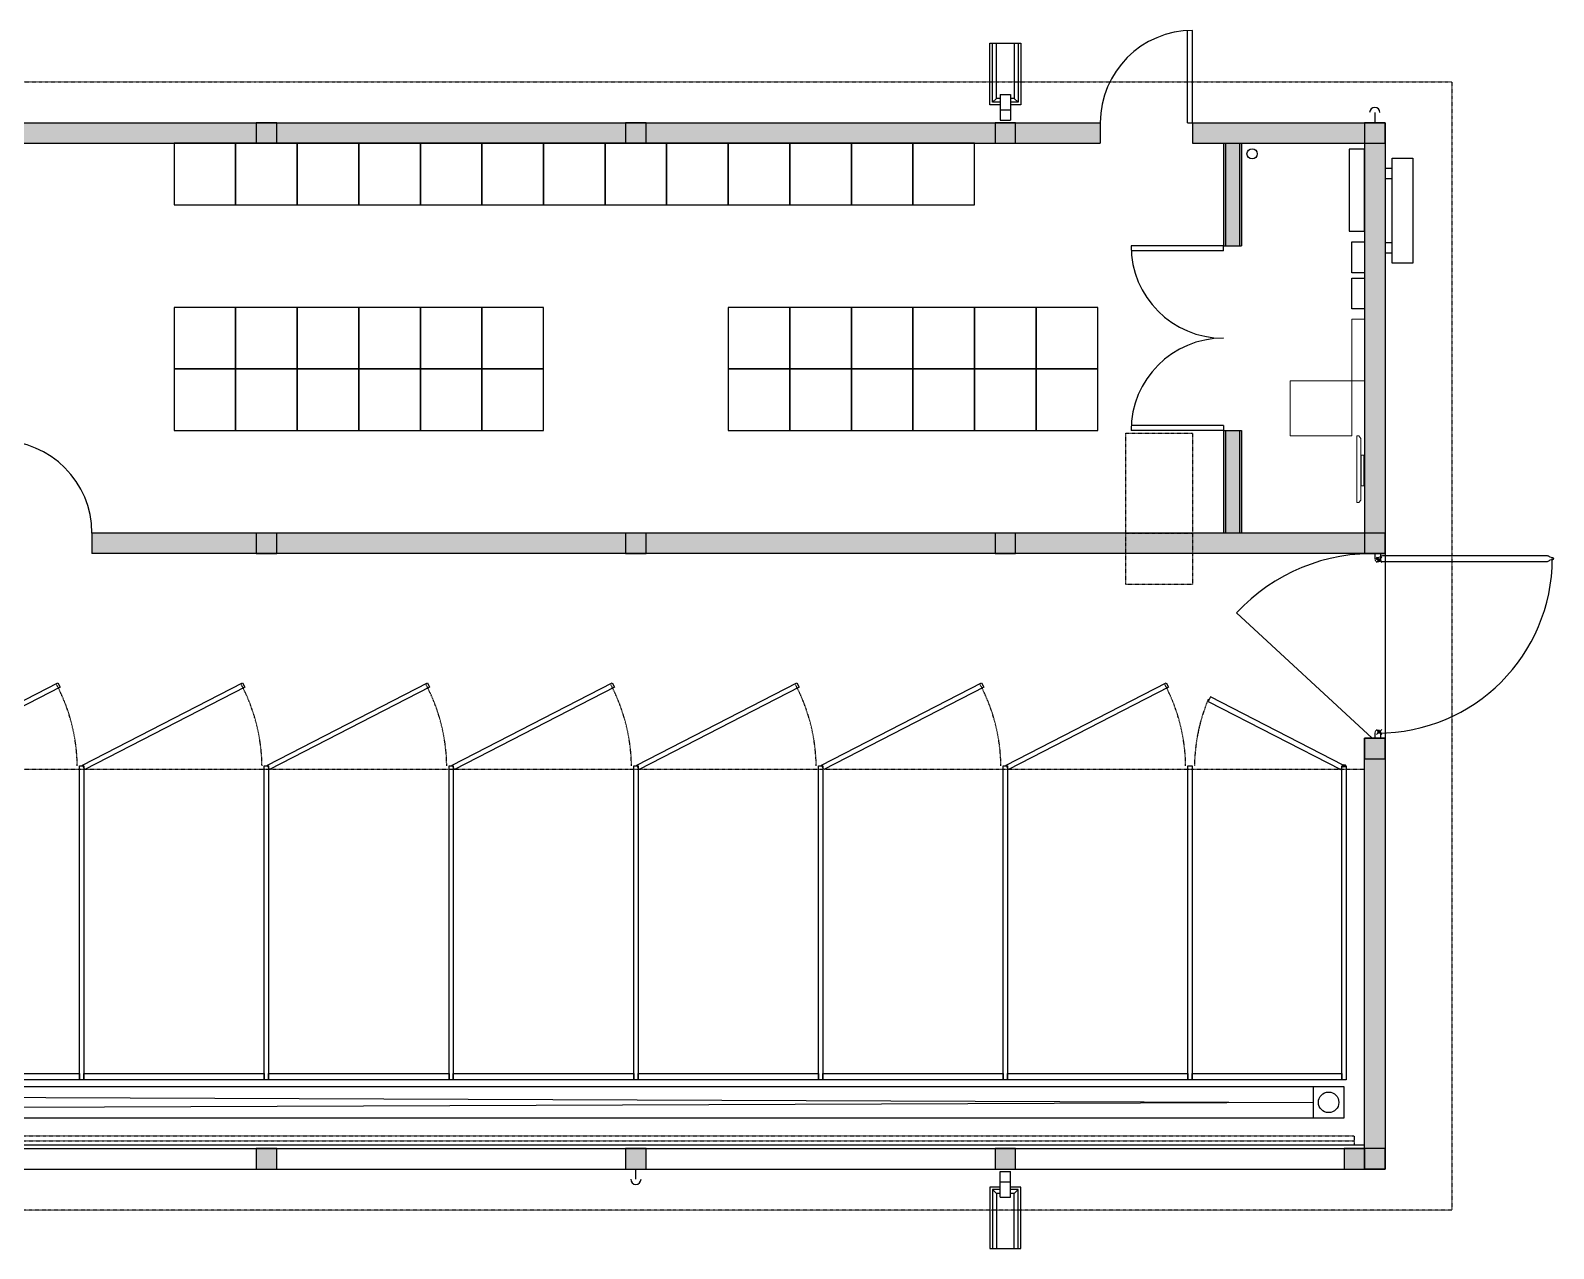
# Model space of a CAD drawing. Header units: inches. Extents: x -625442 to 34963, y -27993 to 66986.
# Drawn here: x -325806 to -325213, y 32348 to 32823 of the extents above; entities that cross this region are included whole.
import ezdxf

# ---------------------------------------------------------------- set-up
doc = ezdxf.new("R2010")
doc.units = ezdxf.units.IN
doc.header["$LTSCALE"] = 0.5
doc.header["$MEASUREMENT"] = 0
doc.header["$PDMODE"] = 35
doc.linetypes.add('HIDDEN', pattern=[0.375, 0.25, -0.125])
for name, color, linetype in [('0-TEXT', 30, 'Continuous'), ('A-ANNO-SYMB', 254, 'Continuous'), ('A-ANNO-TEXT', 30, 'Continuous'), ('A-BLDG-ELEV-HIDN', 252, 'HIDDEN'), ('A-DOOR', 51, 'Continuous'), ('A-FLOR-BELO-LGHT', 143, 'Continuous'), ('A-FLOR-BELO-MEDM', 145, 'Continuous'), ('A-FLOR-LVLM', 145, 'Continuous'), ('A-WALL-OTLN', 90, 'Continuous'), ('D-OUTLINE-MED.', 113, 'Continuous'), ('E-HATCH 30', 7, 'Continuous'), ('P-FURNITURE', 201, 'Continuous')]:
    doc.layers.add(name, color=color, linetype=linetype)
doc.layers.add('E-DATA', color=2, linetype='Continuous', lineweight=9)
doc.styles.get("Standard").update_dxf_attribs({"font": 'Arial.ttf'})

# ---------------------------------------------------------------- blocks, each defined once
blk = doc.blocks.new('RSWMBM')
blk.add_line((-8.1, -8.7), (8.3, -8.7))
blk.add_point((0, 0))
blk.add_text('U', height=12, rotation=180).set_placement((4.2, 3.4))
blk = doc.blocks.new('ME3-Grounding_Bar-Surface_Mount - 12_X4_ Ground Buss-2356597-BUILDING 7 - ELECTRICAL PLAN')
at = {"layer": 'E-DATA'}
for p, q in [((5711.41, 982.22), (5723.41, 982.22)), ((5711.41, 981.22), (5711.41, 982.22)), ((5723.41, 981.22), (5711.41, 981.22)), ((5723.41, 982.22), (5723.41, 981.22))]:
    blk.add_line(p, q, dxfattribs=at)

msp = doc.modelspace()

# ---------------------------------------------------------------- hatches: boundary and pattern name
at = {"layer": 'A-ANNO-SYMB', "ltscale": 0.5}
h = msp.add_hatch(color=256, dxfattribs=at)
h.dxf.hatch_style = 1
h.paths.add_polyline_path([(-326862.25266, 32626.58712), (-326870.25266, 32626.58712), (-326870.25266, 32618.58712), (-326865.60701, 32618.58712), (-326862.25266, 32618.58712)])
h.paths.add_polyline_path([(-326862.25266, 32546.58712), (-326870.25266, 32546.58712), (-326870.25266, 32538.58712), (-326862.25266, 32538.58712)])
h.paths.add_polyline_path([(-326870.25266, 32778.58711), (-326862.25266, 32778.58711), (-326862.25266, 32786.58711), (-326870.25266, 32786.58711)])
h.paths.add_polyline_path([(-326726.25266, 32778.58711), (-326718.25266, 32778.58711), (-326718.25266, 32786.58711), (-326726.25266, 32786.58711)])
h.paths.add_polyline_path([(-326582.25266, 32778.58711), (-326574.25266, 32778.58711), (-326574.25266, 32786.58711), (-326582.25266, 32786.58711)])
h.paths.add_polyline_path([(-326438.25266, 32778.58711), (-326430.25266, 32778.58711), (-326430.25266, 32786.58711), (-326438.25266, 32786.58711)])
h.paths.add_polyline_path([(-326294.25266, 32778.58711), (-326286.25266, 32778.58711), (-326286.25266, 32786.58711), (-326294.25266, 32786.58711)])
h.paths.add_polyline_path([(-326150.25266, 32778.58711), (-326142.25266, 32778.58711), (-326142.25266, 32786.58711), (-326150.25266, 32786.58711)])
h.paths.add_polyline_path([(-326006.25266, 32778.58711), (-325998.25266, 32778.58711), (-325998.25266, 32786.58711), (-326006.25266, 32786.58711)])
h.paths.add_polyline_path([(-325862.25266, 32778.58711), (-325854.25266, 32778.58711), (-325854.25266, 32786.58711), (-325862.25266, 32786.58711)])
h.paths.add_polyline_path([(-325718.25266, 32778.58711), (-325710.25266, 32778.58711), (-325710.25266, 32786.58711), (-325718.25266, 32786.58711)], flags=17)
h.paths.add_polyline_path([(-325574.25266, 32778.58711), (-325566.25266, 32778.58711), (-325566.25266, 32786.58711), (-325574.25266, 32786.58711)], flags=17)
h.paths.add_polyline_path([(-325430.25266, 32778.58711), (-325422.25266, 32778.58711), (-325422.25266, 32786.58711), (-325430.25266, 32786.58711)], flags=17)
h.paths.add_polyline_path([(-325286.25266, 32778.58711), (-325278.25266, 32778.58711), (-325278.25266, 32786.58711), (-325286.25266, 32786.58711)], flags=17)
h.paths.add_polyline_path([(-325286.25266, 32378.58711), (-325278.25266, 32378.58711), (-325278.25266, 32386.58711), (-325286.25266, 32386.58711)])
h.paths.add_polyline_path([(-325430.25266, 32378.58711), (-325422.25266, 32378.58711), (-325422.25266, 32386.58711), (-325430.25266, 32386.58711)])
h.paths.add_polyline_path([(-325574.25266, 32378.58711), (-325566.25266, 32378.58711), (-325566.25266, 32386.58711), (-325574.25266, 32386.58711)])
h.paths.add_polyline_path([(-325718.25266, 32378.58711), (-325710.25266, 32378.58711), (-325710.25266, 32386.58711), (-325718.25266, 32386.58711)])
h.paths.add_polyline_path([(-326006.25266, 32378.58711), (-325998.25266, 32378.58711), (-325998.25266, 32386.58711), (-326006.25266, 32386.58711)])
h.paths.add_polyline_path([(-325862.25266, 32378.58711), (-325854.25266, 32378.58711), (-325854.25266, 32386.58711), (-325862.25266, 32386.58711)])
h.paths.add_polyline_path([(-326294.25266, 32378.58711), (-326286.25266, 32378.58711), (-326286.25266, 32386.58711), (-326294.25266, 32386.58711)])
h.paths.add_polyline_path([(-326150.25266, 32378.58711), (-326142.25266, 32378.58711), (-326142.25266, 32386.58711), (-326150.25266, 32386.58711)])
h.paths.add_polyline_path([(-326438.25266, 32378.58711), (-326430.25266, 32378.58711), (-326430.25266, 32386.58711), (-326438.25266, 32386.58711)])
h.paths.add_polyline_path([(-326726.25266, 32378.58711), (-326718.25266, 32378.58711), (-326718.25266, 32386.58711), (-326726.25266, 32386.58711)])
h.paths.add_polyline_path([(-326582.25266, 32378.58711), (-326574.25266, 32378.58711), (-326574.25266, 32386.58711), (-326582.25266, 32386.58711)])
h.paths.add_polyline_path([(-326870.25266, 32378.58711), (-326862.25266, 32378.58711), (-326862.25266, 32386.58711), (-326870.25266, 32386.58711)])
h.paths.add_polyline_path([(-325286.25266, 32538.58712), (-325278.25266, 32538.58712), (-325278.25266, 32546.58712), (-325286.25266, 32546.58712)])
h.paths.add_polyline_path([(-325286.25266, 32618.58712), (-325278.25266, 32618.58712), (-325278.25266, 32626.58712), (-325286.25266, 32626.58712)])
h.paths.add_polyline_path([(-325718.25266, 32618.58712), (-325710.25266, 32618.58712), (-325710.25266, 32626.58712), (-325718.25266, 32626.58712)])
h.paths.add_polyline_path([(-325574.25266, 32618.58712), (-325566.25266, 32618.58712), (-325566.25266, 32626.58712), (-325574.25266, 32626.58712)])
h.paths.add_polyline_path([(-325430.25266, 32618.58712), (-325422.25266, 32618.58712), (-325422.25266, 32626.58712), (-325430.25266, 32626.58712)])
h.paths.add_polyline_path([(-325862.25266, 32618.58749), (-325854.25266, 32618.58749), (-325854.25266, 32626.58749), (-325862.25266, 32626.58749)])
h.paths.add_polyline_path([(-326862.25266, 32778.58712), (-326854.25266, 32778.58712), (-326854.25266, 32786.58712), (-326862.25266, 32786.58712)])
h.paths.add_polyline_path([(-326862.25266, 32378.58712), (-326854.25266, 32378.58712), (-326854.25266, 32386.58712), (-326862.25266, 32386.58712)])
h.paths.add_polyline_path([(-325294.25266, 32378.58712), (-325286.25266, 32378.58712), (-325286.25266, 32386.58712), (-325294.25266, 32386.58712)])
h.paths.add_polyline_path([(-325870.25266, 32778.58712), (-325862.25266, 32778.58712), (-325862.25266, 32786.58712), (-325870.25266, 32786.58712)])
h = msp.add_hatch(color=256, dxfattribs=at)
h.dxf.hatch_style = 1
h.paths.add_polyline_path([(-325718.25266, 32786.58712), (-325854.25266, 32786.58712), (-325854.25266, 32778.58712), (-325718.25266, 32778.58712)])
h = msp.add_hatch(color=256, dxfattribs=at)
h.dxf.hatch_style = 1
h.paths.add_polyline_path([(-325574.25266, 32786.58712), (-325710.25266, 32786.58712), (-325710.25266, 32778.58712), (-325574.25266, 32778.58712)])
h = msp.add_hatch(color=256, dxfattribs=at)
h.dxf.hatch_style = 1
h.paths.add_polyline_path([(-325430.25266, 32786.58712), (-325566.25266, 32786.58712), (-325566.25266, 32778.58712), (-325430.25266, 32778.58712)])
h = msp.add_hatch(color=256, dxfattribs=at)
h.dxf.hatch_style = 1
h.paths.add_polyline_path([(-325389.25266, 32786.58712), (-325422.25266, 32786.58712), (-325422.25266, 32778.58712), (-325389.25266, 32778.58712)])
h = msp.add_hatch(color=256, dxfattribs=at)
h.dxf.hatch_style = 1
h.paths.add_polyline_path([(-325286.25266, 32786.58712), (-325353.25266, 32786.58712), (-325353.25266, 32778.58712), (-325286.25266, 32778.58712)])
h = msp.add_hatch(color=256, dxfattribs=at)
h.dxf.hatch_style = 1
h.paths.add_polyline_path([(-325718.25266, 32626.58712), (-325782.25266, 32626.58712), (-325782.25266, 32618.58712), (-325718.25266, 32618.58712)])
h.paths.add_polyline_path([(-325278.25266, 32778.58712), (-325286.25266, 32778.58712), (-325286.25266, 32626.58712), (-325278.25266, 32626.58712)])
h.paths.add_polyline_path([(-326870.25266, 32626.58712), (-326862.25266, 32626.58712), (-326862.25266, 32778.58712), (-326870.25266, 32778.58712)])
h.paths.add_polyline_path([(-325286.25266, 32538.58712), (-325278.25266, 32538.58712), (-325278.25266, 32386.58712), (-325286.25266, 32386.58712)])
h.paths.add_polyline_path([(-326870.25266, 32538.58712), (-326862.25266, 32538.58712), (-326862.25266, 32386.58712), (-326870.25266, 32386.58712)])
h = msp.add_hatch(color=256, dxfattribs=at)
h.dxf.hatch_style = 1
h.paths.add_polyline_path([(-325334.25195, 32778.58704), (-325341.25195, 32778.58704), (-325341.25195, 32738.58704), (-325334.25195, 32738.58704)])
h.paths.add_polyline_path([(-325341.25195, 32626.58712), (-325334.25195, 32626.58712), (-325334.25195, 32666.58704), (-325341.25195, 32666.58704)])
h = msp.add_hatch(color=256, dxfattribs=at)
h.dxf.hatch_style = 1
h.paths.add_polyline_path([(-325574.25266, 32626.58712), (-325710.25266, 32626.58712), (-325710.25266, 32618.58712), (-325574.25266, 32618.58712)])
h = msp.add_hatch(color=256, dxfattribs=at)
h.dxf.hatch_style = 1
h.paths.add_polyline_path([(-325430.25266, 32618.58712), (-325430.25266, 32626.58712), (-325566.25266, 32626.58712), (-325566.25266, 32618.58712)])
h = msp.add_hatch(color=256, dxfattribs=at)
h.dxf.hatch_style = 1
h.paths.add_polyline_path([(-325286.25266, 32626.58712), (-325422.25266, 32626.58712), (-325422.25266, 32618.58712), (-325286.25266, 32618.58712)])

# ---------------------------------------------------------------- linework, layer by layer
at = {"layer": '0-TEXT', "ltscale": 0.5}
for p, q in [((-325275.44368, 32768.74828), (-325278.25266, 32768.74828)), ((-325275.44368, 32764.74828), (-325278.25266, 32764.74828)), ((-325275.44368, 32739.79367), (-325278.25266, 32739.79367)), ((-325275.44368, 32735.79367), (-325278.25266, 32735.79367))]:
    msp.add_line(p, q, dxfattribs=at)
for points in [[(-325750.25267, 32778.58704), (-325750.25267, 32754.58704), (-325726.25267, 32754.58704), (-325726.25267, 32778.58704)], [(-325726.25267, 32778.58704), (-325726.25267, 32754.58704), (-325702.25267, 32754.58704), (-325702.25267, 32778.58704)], [(-325702.25267, 32778.58704), (-325702.25267, 32754.58704), (-325678.25267, 32754.58704), (-325678.25267, 32778.58704)], [(-325678.25267, 32778.58704), (-325678.25267, 32754.58704), (-325654.25267, 32754.58704), (-325654.25267, 32778.58704)], [(-325654.25267, 32778.58704), (-325654.25267, 32754.58704), (-325630.25267, 32754.58704), (-325630.25267, 32778.58704)], [(-325630.25267, 32778.58704), (-325630.25267, 32754.58704), (-325606.25267, 32754.58704), (-325606.25267, 32778.58704)], [(-325606.25267, 32778.58704), (-325606.25267, 32754.58704), (-325582.25267, 32754.58704), (-325582.25267, 32778.58704)], [(-325582.25267, 32778.58704), (-325582.25267, 32754.58704), (-325558.25267, 32754.58704), (-325558.25267, 32778.58704)], [(-325558.25267, 32778.58704), (-325558.25267, 32754.58704), (-325534.25267, 32754.58704), (-325534.25267, 32778.58704)], [(-325534.25267, 32778.58704), (-325534.25267, 32754.58704), (-325510.25267, 32754.58704), (-325510.25267, 32778.58704)], [(-325510.25267, 32778.58704), (-325510.25267, 32754.58704), (-325486.25267, 32754.58704), (-325486.25267, 32778.58704)], [(-325486.25267, 32778.58704), (-325486.25267, 32754.58704), (-325462.25267, 32754.58704), (-325462.25267, 32778.58704)], [(-325462.25267, 32778.58704), (-325462.25267, 32754.58704), (-325438.25267, 32754.58704), (-325438.25267, 32778.58704)], [(-325286.25266, 32744.27097), (-325286.25266, 32776.27097), (-325292.25266, 32776.27097), (-325292.25266, 32744.27097)], [(-325275.44368, 32731.79367), (-325275.44368, 32772.74828), (-325267.44368, 32772.74828), (-325267.44368, 32731.79367)], [(-325750.25267, 32714.58704), (-325750.25267, 32690.58704), (-325726.25267, 32690.58704), (-325726.25267, 32714.58704)], [(-325726.25267, 32714.58704), (-325726.25267, 32690.58704), (-325702.25267, 32690.58704), (-325702.25267, 32714.58704)], [(-325702.25267, 32714.58704), (-325702.25267, 32690.58704), (-325678.25267, 32690.58704), (-325678.25267, 32714.58704)], [(-325678.25267, 32714.58704), (-325678.25267, 32690.58704), (-325654.25267, 32690.58704), (-325654.25267, 32714.58704)], [(-325654.25267, 32714.58704), (-325654.25267, 32690.58704), (-325630.25267, 32690.58704), (-325630.25267, 32714.58704)], [(-325630.25267, 32714.58704), (-325630.25267, 32690.58704), (-325606.25267, 32690.58704), (-325606.25267, 32714.58704)], [(-325534.25267, 32714.58704), (-325534.25267, 32690.58704), (-325510.25267, 32690.58704), (-325510.25267, 32714.58704)], [(-325510.25267, 32714.58704), (-325510.25267, 32690.58704), (-325486.25267, 32690.58704), (-325486.25267, 32714.58704)], [(-325486.25267, 32714.58704), (-325486.25267, 32690.58704), (-325462.25267, 32690.58704), (-325462.25267, 32714.58704)], [(-325462.25267, 32714.58704), (-325462.25267, 32690.58704), (-325438.25267, 32690.58704), (-325438.25267, 32714.58704)], [(-325438.25267, 32714.58704), (-325438.25267, 32690.58704), (-325414.25267, 32690.58704), (-325414.25267, 32714.58704)], [(-325414.25267, 32714.58704), (-325414.25267, 32690.58704), (-325390.25267, 32690.58704), (-325390.25267, 32714.58704)], [(-325750.25267, 32690.58704), (-325750.25267, 32666.58704), (-325726.25267, 32666.58704), (-325726.25267, 32690.58704)], [(-325726.25267, 32690.58704), (-325726.25267, 32666.58704), (-325702.25267, 32666.58704), (-325702.25267, 32690.58704)], [(-325702.25267, 32690.58704), (-325702.25267, 32666.58704), (-325678.25267, 32666.58704), (-325678.25267, 32690.58704)], [(-325678.25267, 32690.58704), (-325678.25267, 32666.58704), (-325654.25267, 32666.58704), (-325654.25267, 32690.58704)], [(-325654.25267, 32690.58704), (-325654.25267, 32666.58704), (-325630.25267, 32666.58704), (-325630.25267, 32690.58704)], [(-325630.25267, 32690.58704), (-325630.25267, 32666.58704), (-325606.25267, 32666.58704), (-325606.25267, 32690.58704)], [(-325534.25267, 32690.58704), (-325534.25267, 32666.58704), (-325510.25267, 32666.58704), (-325510.25267, 32690.58704)], [(-325510.25267, 32690.58704), (-325510.25267, 32666.58704), (-325486.25267, 32666.58704), (-325486.25267, 32690.58704)], [(-325486.25267, 32690.58704), (-325486.25267, 32666.58704), (-325462.25267, 32666.58704), (-325462.25267, 32690.58704)], [(-325462.25267, 32690.58704), (-325462.25267, 32666.58704), (-325438.25267, 32666.58704), (-325438.25267, 32690.58704)], [(-325438.25267, 32690.58704), (-325438.25267, 32666.58704), (-325414.25267, 32666.58704), (-325414.25267, 32690.58704)], [(-325414.25267, 32690.58704), (-325414.25267, 32666.58704), (-325390.25267, 32666.58704), (-325390.25267, 32690.58704)]]:
    msp.add_lwpolyline(points, close=True, dxfattribs=at)
at = {"layer": 'A-ANNO-TEXT'}
for points in [[(-325291.25266, 32740.12174), (-325286.25266, 32740.12174), (-325286.25266, 32728.12174), (-325291.25266, 32728.12174)], [(-325291.25266, 32726.04437), (-325286.25266, 32726.04437), (-325286.25266, 32714.04437), (-325291.25266, 32714.04437)]]:
    msp.add_lwpolyline(points, close=True, dxfattribs=at)
at = {"layer": 'A-BLDG-ELEV-HIDN', "ltscale": 0.5}
for p, q in [((-326862.25266, 32534.58712), (-325286.25266, 32534.58712)), ((-326856.49686, 32389.58712), (-325290.25266, 32389.58712))]:
    msp.add_line(p, q, dxfattribs=at)
for points in [[(-326896.25266, 32802.58712), (-325252.25266, 32802.58712), (-325252.25266, 32362.58712), (-326896.25266, 32362.58712)], [(-325353.25195, 32626.58712), (-325353.25195, 32606.58712), (-325379.25195, 32606.58712), (-325379.25195, 32626.58712)]]:
    msp.add_lwpolyline(points, close=True, dxfattribs=at)
for points in [[(-325379.25195, 32626.58712), (-325379.25195, 32665.58712), (-325353.25195, 32665.58712), (-325353.25195, 32626.58712)], [(-326856.49686, 32391.58712), (-325290.25266, 32391.58712), (-325290.25266, 32388.08712)]]:
    msp.add_lwpolyline(points, dxfattribs=at)
for centre, start, end in [((-325858.25266, 32534.84065), 0.78781919, 27.99641693), ((-325786.25266, 32534.84065), 0.78781919, 27.99641693), ((-325714.25266, 32534.84065), 0.78781919, 27.99641693), ((-325642.25266, 32534.84065), 0.78781919, 27.99641693), ((-325570.25266, 32534.84065), 0.78781919, 27.99641693), ((-325498.25266, 32534.84065), 0.78781919, 27.99641693), ((-325426.25266, 32534.84065), 0.78781919, 27.99641693), ((-325282.25266, 32534.84065), 157.26692627, 179.21218081)]:
    msp.add_arc(centre, 70.29296, start, end, dxfattribs=at)
at = {"layer": 'A-DOOR', "ltscale": 0.5}
for p, q in [((-325355.25266, 32786.58712), (-325355.25266, 32822.58712)), ((-325353.25266, 32786.58712), (-325353.25266, 32822.58712)), ((-325355.25266, 32786.58712), (-325353.25266, 32786.58712)), ((-325341.25195, 32738.58704), (-325377.25195, 32738.58704)), ((-325341.26432, 32736.58738), (-325377.16542, 32736.58738)), ((-325341.26432, 32736.58738), (-325341.25195, 32738.58704)), ((-325341.26432, 32668.58669), (-325377.16542, 32668.58669)), ((-325341.25814, 32668.58669), (-325341.24577, 32666.58704)), ((-325341.25195, 32666.58704), (-325377.25195, 32666.58704)), ((-325336.10847, 32595.47744), (-325283.25266, 32546.58712))]:
    msp.add_line(p, q, dxfattribs=at)
for centre, radius, start, end in [((-325353.25266, 32786.58712), 36, 90, 180), ((-325341.25195, 32738.58704), 36, 180, 270), ((-325341.25195, 32666.58704), 36, 90, 180), ((-325818.25266, 32626.58712), 36, 0, 90), ((-325283.25266, 32546.58712), 72, 87.61198454, 137.23192944)]:
    msp.add_arc(centre, radius, start, end, dxfattribs=at)
at = {"layer": 'A-FLOR-BELO-LGHT', "ltscale": 0.5}
for p, q in [((-325431.25266, 32794.58712), (-325429.75266, 32796.08712)), ((-325422.75266, 32796.08712), (-325421.25266, 32794.58712)), ((-325278.13813, 32546.58712), (-325278.13813, 32618.58712)), ((-326854.25266, 32378.58712), (-325294.25266, 32378.58712)), ((-325431.25266, 32370.58712), (-325429.75266, 32369.08712)), ((-325422.75266, 32369.08712), (-325421.25266, 32370.58712))]:
    msp.add_line(p, q, dxfattribs=at)
for points in [[(-325428.25266, 32794.58712), (-325431.25266, 32794.58712), (-325431.25266, 32817.58712)], [(-325428.25266, 32796.08712), (-325429.75266, 32796.08712), (-325429.75266, 32817.58712)], [(-325421.25266, 32817.58712), (-325421.25266, 32794.58712), (-325424.25266, 32794.58712)], [(-325422.75266, 32817.58712), (-325422.75266, 32796.08712), (-325424.25266, 32796.08712)], [(-325428.25266, 32370.58712), (-325431.25266, 32370.58712), (-325431.25266, 32347.58712)], [(-325428.25266, 32369.08712), (-325429.75266, 32369.08712), (-325429.75266, 32347.58712)], [(-325421.25266, 32347.58712), (-325421.25266, 32370.58712), (-325424.25266, 32370.58712)], [(-325422.75266, 32347.58712), (-325422.75266, 32369.08712), (-325424.25266, 32369.08712)]]:
    msp.add_lwpolyline(points, dxfattribs=at)
at = {"layer": 'A-FLOR-BELO-LGHT', "ltscale": 0.5, "flags": 128}
for points in [[(-326862.25266, 32388.08712), (-325286.25266, 32388.08712)], [(-326862.25266, 32386.58712), (-325286.25266, 32386.58712)]]:
    msp.add_lwpolyline(points, dxfattribs=at)
at = {"layer": 'A-FLOR-BELO-MEDM', "ltscale": 0.5}
for points in [[(-325428.25266, 32793.58712), (-325432.25266, 32793.58712), (-325432.25266, 32817.58712), (-325420.25266, 32817.58712), (-325420.25266, 32793.58712), (-325424.25266, 32793.58712)], [(-325428.25266, 32371.58712), (-325432.25266, 32371.58712), (-325432.25266, 32347.58712), (-325420.25266, 32347.58712), (-325420.25266, 32371.58712), (-325424.25266, 32371.58712)]]:
    msp.add_lwpolyline(points, dxfattribs=at)
msp.add_lwpolyline([(-326854.25266, 32398.58712), (-325294.25266, 32398.58712), (-325294.25266, 32410.58712), (-326854.25266, 32410.58712)], close=True, dxfattribs=at)
at = {"layer": 'A-FLOR-LVLM'}
for p, q in [((-325428.25266, 32797.58712), (-325424.25266, 32797.58712)), ((-325428.25266, 32797.58712), (-325428.25266, 32791.58712)), ((-325424.25266, 32797.58712), (-325424.25266, 32791.58712)), ((-325428.25266, 32367.58712), (-325428.25266, 32373.58712)), ((-325424.25266, 32367.58712), (-325424.25266, 32373.58712)), ((-325428.25266, 32367.58712), (-325424.25266, 32367.58712))]:
    msp.add_line(p, q, dxfattribs=at)
at = {"layer": 'A-WALL-OTLN'}
for p, q in [((-325428.25266, 32791.58712), (-325428.25266, 32787.58712)), ((-325428.25266, 32791.58712), (-325424.25266, 32791.58712)), ((-325428.25266, 32787.58712), (-325424.25266, 32787.58712)), ((-325424.25266, 32791.58712), (-325424.25266, 32787.58712)), ((-325428.25266, 32373.58712), (-325428.25266, 32377.58712)), ((-325428.25266, 32377.58712), (-325424.25266, 32377.58712)), ((-325424.25266, 32373.58712), (-325424.25266, 32377.58712)), ((-325428.25266, 32373.58712), (-325424.25266, 32373.58712))]:
    msp.add_line(p, q, dxfattribs=at)
at = {"layer": 'A-WALL-OTLN', "ltscale": 0.5}
for p, q in [((-325389.25266, 32786.58712), (-325389.25266, 32778.58667)), ((-325353.25266, 32786.58712), (-325353.25266, 32778.58712)), ((-325282.25266, 32790.58712), (-325282.25266, 32786.58712)), ((-325341.25195, 32738.58704), (-325334.25195, 32738.58704)), ((-325341.24577, 32666.58704), (-325334.25195, 32666.58704)), ((-325782.25266, 32626.58712), (-325782.25266, 32618.58712)), ((-325570.25266, 32374.58712), (-325570.25266, 32378.58712))]:
    msp.add_line(p, q, dxfattribs=at)
for points in [[(-325862.25266, 32786.58712), (-325389.25266, 32786.58712)], [(-325818.25266, 32626.58712), (-325854.25266, 32626.58712), (-325854.25266, 32778.58712), (-325389.25266, 32778.58667)], [(-325286.25266, 32626.58712), (-325782.25266, 32626.58712)], [(-325278.25266, 32618.58712), (-325782.25266, 32618.58712)]]:
    msp.add_lwpolyline(points, dxfattribs=at)
for points in [[(-325718.25266, 32778.58712), (-325710.25266, 32778.58712), (-325710.25266, 32786.58712), (-325718.25266, 32786.58712)], [(-325574.25266, 32778.58712), (-325566.25266, 32778.58712), (-325566.25266, 32786.58712), (-325574.25266, 32786.58712)], [(-325430.25266, 32778.58712), (-325422.25266, 32778.58712), (-325422.25266, 32786.58712), (-325430.25266, 32786.58712)], [(-325286.25266, 32778.58712), (-325278.25266, 32778.58712), (-325278.25266, 32786.58712), (-325286.25266, 32786.58712)], [(-325718.25266, 32618.58712), (-325710.25266, 32618.58712), (-325710.25266, 32626.58712), (-325718.25266, 32626.58712)], [(-325574.25266, 32618.58712), (-325566.25266, 32618.58712), (-325566.25266, 32626.58712), (-325574.25266, 32626.58712)], [(-325430.25266, 32618.58712), (-325422.25266, 32618.58712), (-325422.25266, 32626.58712), (-325430.25266, 32626.58712)], [(-325286.25266, 32618.58712), (-325278.25266, 32618.58712), (-325278.25266, 32626.58712), (-325286.25266, 32626.58712)], [(-325286.25266, 32546.58712), (-325278.25266, 32546.58712), (-325278.25266, 32378.58712), (-325286.25266, 32378.58712)], [(-325286.25266, 32538.58712), (-325278.25266, 32538.58712), (-325278.25266, 32546.58712), (-325286.25266, 32546.58712)], [(-325718.25266, 32378.58712), (-325710.25266, 32378.58712), (-325710.25266, 32386.58712), (-325718.25266, 32386.58712)], [(-325574.25266, 32378.58712), (-325566.25266, 32378.58712), (-325566.25266, 32386.58712), (-325574.25266, 32386.58712)], [(-325430.25266, 32378.58712), (-325422.25266, 32378.58712), (-325422.25266, 32386.58712), (-325430.25266, 32386.58712)], [(-325294.25266, 32378.58712), (-325286.25266, 32378.58712), (-325286.25266, 32386.58712), (-325294.25266, 32386.58712)], [(-325286.25266, 32378.58712), (-325278.25266, 32378.58712), (-325278.25266, 32386.58712), (-325286.25266, 32386.58712)]]:
    msp.add_lwpolyline(points, close=True, dxfattribs=at)
at = {"layer": 'A-WALL-OTLN', "ltscale": 0.5, "flags": 128}
for points in [[(-325353.25266, 32786.58712), (-325278.25266, 32786.58712), (-325278.25266, 32618.58712), (-325286.25266, 32618.58712)], [(-325353.25266, 32778.58712), (-325286.25266, 32778.58712), (-325286.25266, 32618.58712)], [(-325341.25195, 32778.58704), (-325341.25195, 32738.58704)], [(-325340.50195, 32778.58704), (-325340.50195, 32738.58704)], [(-325335.00195, 32778.58704), (-325335.00195, 32738.58704)], [(-325334.25195, 32778.58704), (-325334.25195, 32738.58704)], [(-325341.25195, 32666.58704), (-325341.25195, 32626.58712)], [(-325340.50195, 32666.58704), (-325340.50195, 32626.58712)], [(-325335.00195, 32666.58704), (-325335.00195, 32626.58712)], [(-325334.25195, 32666.58704), (-325334.25195, 32626.58712)]]:
    msp.add_lwpolyline(points, dxfattribs=at)
at = {"layer": 'A-WALL-OTLN', "ltscale": 0.5}
for centre, start, end in [((-325282.25266, 32790.58712), 0, 180), ((-325570.25266, 32374.58712), 180, 0)]:
    msp.add_arc(centre, 2, start, end, dxfattribs=at)
at = {"layer": 'D-OUTLINE-MED.', "ltscale": 0.5}
for centre, radius in [((-325330.07657, 32774.48577), 2), ((-325294.25266, 32535.80715), 0.525), ((-325300.25266, 32404.58712), 4)]:
    msp.add_circle(centre, radius, dxfattribs=at)
at = {"layer": 'E-DATA'}
for p, q in [((-325291.25266, 32685.967), (-325291.25266, 32709.967)), ((-325291.25266, 32709.967), (-325286.25266, 32709.967)), ((-325286.25266, 32709.967), (-325286.25266, 32685.967)), ((-325315.25266, 32664.467), (-325315.25266, 32685.967)), ((-325315.25266, 32685.967), (-325291.25266, 32685.967)), ((-325291.25266, 32685.967), (-325291.25266, 32664.467)), ((-325286.25266, 32685.967), (-325291.25266, 32685.967)), ((-325291.25266, 32664.467), (-325315.25266, 32664.467)), ((-325289.25266, 32664.467), (-325288.50266, 32664.467)), ((-325289.25266, 32638.467), (-325289.25266, 32664.467)), ((-325288.50266, 32664.467), (-325287.75266, 32663.467)), ((-325287.75266, 32663.467), (-325287.75266, 32639.467)), ((-325288.50266, 32638.467), (-325289.25266, 32638.467)), ((-325287.75266, 32639.467), (-325288.50266, 32638.467))]:
    msp.add_line(p, q, dxfattribs=at)
at = {"layer": 'E-HATCH 30', "ltscale": 0.5}
msp.add_line((-325306.25266, 32410.58712), (-325306.25266, 32398.58712), dxfattribs=at)
at = {"layer": 'E-HATCH 30', "ltscale": 0.5, "flags": 128}
msp.add_lwpolyline([(-326854.25266, 32410.58712), (-325306.25266, 32404.58712), (-326854.25266, 32398.58712)], dxfattribs=at)
at = {"layer": 'P-FURNITURE', "ltscale": 0.5}
msp.add_lwpolyline([(-325279.1651, 32615.43514, -0.250646442), (-325280.15287, 32615.9635), (-325281.21492, 32616.12858, -0.856573816), (-325281.21492, 32617.11671), (-325280.15287, 32617.28179, -0.250646442), (-325279.1651, 32617.81014), (-325215.05721, 32617.81014, -0.250646442), (-325214.06944, 32617.28179), (-325213.00739, 32617.11671, -0.856573816), (-325213.00739, 32616.12858), (-325214.06944, 32615.9635, -0.250646442), (-325215.05721, 32615.43514)], format="xyb", close=True, dxfattribs=at)
at = {"layer": 'P-FURNITURE', "ltscale": 0.5, "flags": 128}
for points in [[(-325857.89036, 32536.12507), (-325795.51962, 32568.17958), (-325794.63605, 32566.46034), (-325857.00679, 32534.40583)], [(-325785.89036, 32536.12507), (-325723.51962, 32568.17958), (-325722.63605, 32566.46034), (-325785.00679, 32534.40583)], [(-325713.89036, 32536.12507), (-325651.51962, 32568.17958), (-325650.63605, 32566.46034), (-325713.00679, 32534.40583)], [(-325641.89036, 32536.12507), (-325579.51962, 32568.17958), (-325578.63605, 32566.46034), (-325641.00679, 32534.40583)], [(-325569.89036, 32536.12507), (-325507.51962, 32568.17958), (-325506.63605, 32566.46034), (-325569.00679, 32534.40583)], [(-325497.89036, 32536.12507), (-325435.51962, 32568.17958), (-325434.63605, 32566.46034), (-325497.00679, 32534.40583)], [(-325425.89036, 32536.12507), (-325363.51962, 32568.17958), (-325362.63605, 32566.46034), (-325425.00679, 32534.40583)], [(-325294.61496, 32536.12507), (-325346.31272, 32562.69436), (-325347.1963, 32560.97512), (-325295.49854, 32534.40583)], [(-325785.42266, 32413.36807), (-325787.08266, 32413.36807), (-325787.08266, 32535.80715), (-325785.42266, 32535.80715)], [(-325713.42266, 32413.36807), (-325715.08266, 32413.36807), (-325715.08266, 32535.80715), (-325713.42266, 32535.80715)], [(-325641.42266, 32413.36807), (-325643.08266, 32413.36807), (-325643.08266, 32535.80715), (-325641.42266, 32535.80715)], [(-325569.42266, 32413.36807), (-325571.08266, 32413.36807), (-325571.08266, 32535.80715), (-325569.42266, 32535.80715)], [(-325497.42266, 32413.36807), (-325499.08266, 32413.36807), (-325499.08266, 32535.80715), (-325497.42266, 32535.80715)], [(-325425.42266, 32413.36807), (-325427.08266, 32413.36807), (-325427.08266, 32535.80715), (-325425.42266, 32535.80715)], [(-325353.42266, 32413.36807), (-325355.08266, 32413.36807), (-325355.08266, 32535.80715), (-325353.42266, 32535.80715)], [(-325293.42266, 32413.36807), (-325295.08266, 32413.36807), (-325295.08266, 32535.80715), (-325293.42266, 32535.80715)], [(-325857.42266, 32415.81497), (-325787.08266, 32415.81497), (-325787.08266, 32413.36807), (-325857.42266, 32413.36807)], [(-325785.42266, 32415.81497), (-325715.08266, 32415.81497), (-325715.08266, 32413.36807), (-325785.42266, 32413.36807)], [(-325713.42266, 32415.81497), (-325643.08266, 32415.81497), (-325643.08266, 32413.36807), (-325713.42266, 32413.36807)], [(-325641.42266, 32415.81497), (-325571.08266, 32415.81497), (-325571.08266, 32413.36807), (-325641.42266, 32413.36807)], [(-325569.42266, 32415.81497), (-325499.08266, 32415.81497), (-325499.08266, 32413.36807), (-325569.42266, 32413.36807)], [(-325497.42266, 32415.81497), (-325427.08266, 32415.81497), (-325427.08266, 32413.36807), (-325497.42266, 32413.36807)], [(-325425.42266, 32415.81497), (-325355.08266, 32415.81497), (-325355.08266, 32413.36807), (-325425.42266, 32413.36807)], [(-325353.42266, 32415.81497), (-325295.08266, 32415.81497), (-325295.08266, 32413.36807), (-325353.42266, 32413.36807)]]:
    msp.add_lwpolyline(points, close=True, dxfattribs=at)
at = {"layer": 'P-FURNITURE', "ltscale": 0.5}
msp.add_arc((-325281.13813, 32616.62264), 68.05395, 270, 0, dxfattribs=at)

# ---------------------------------------------------------------- block references
at = {"xscale": -0.2769285968734039, "yscale": 0.2769285968734039, "zscale": 0.2769285968734039, "rotation": 180}
msp.add_blockref('RSWMBM', (-325280.54065, 32616.16823), dxfattribs=at)
at = {"xscale": 0.2769285968734039, "yscale": 0.2769285968734039, "zscale": 0.2769285968734039}
msp.add_blockref('RSWMBM', (-325280.54065, 32549.006), dxfattribs=at)
at = {"layer": 'E-DATA', "rotation": 90}
msp.add_blockref('ME3-Grounding_Bar-Surface_Mount - 12_X4_ Ground Buss-2356597-BUILDING 7 - ELECTRICAL PLAN', (-324305.27889, 26933.57659), dxfattribs=at)

doc.saveas('drawing.dxf')
